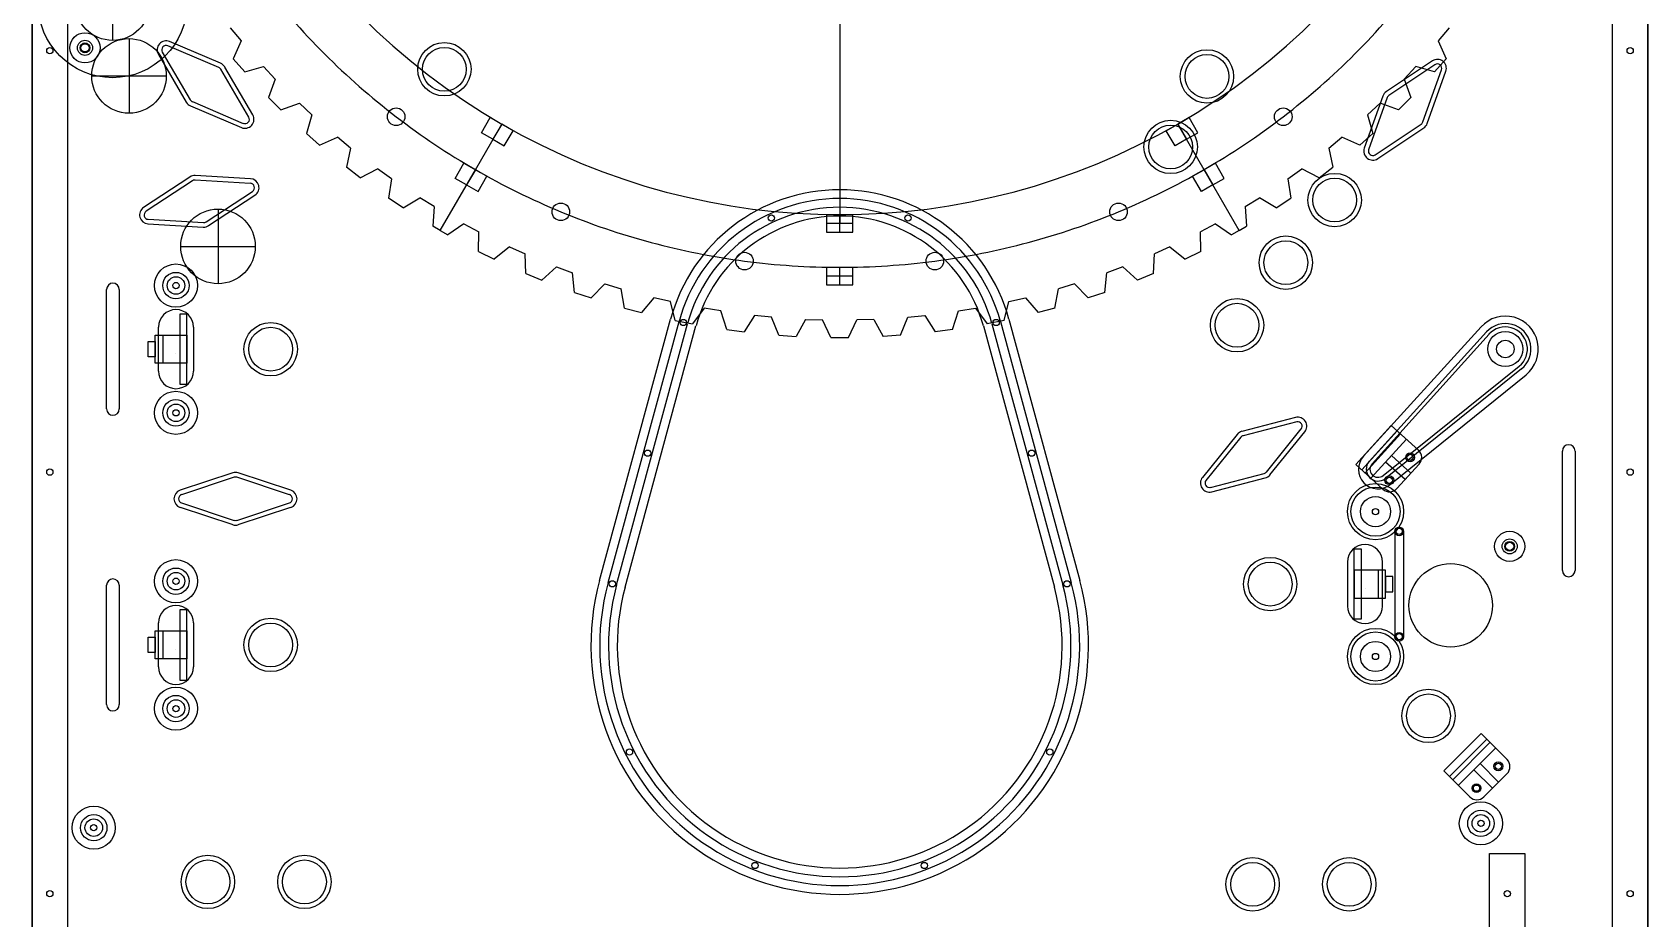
# Model space of a CAD drawing. Extents: x 0 to 23.2, y -2.3 to 46.
# Drawn here: x 0 to 23, y 14.39 to 27.01 of the extents above; entities that cross this region are included whole.
import ezdxf

# ---------------------------------------------------------------- set-up
doc = ezdxf.new("R2010")
doc.units = 0
doc.header["$LTSCALE"] = 5.77014
doc.header["$MEASUREMENT"] = 0
for name, color, linetype, true_color in [('1_250BIT_500DEP', 5, 'Continuous', 0x0000ff), ('2_250BIT_250DEP', 3, 'Continuous', 0x00ff00), ('3_250BIT_500TAB', 5, 'Continuous', 0x0000ff), ('5_250BIT_250SPEC', 5, 'Continuous', 0x0000ff), ('6_125BIT_500DEP', 5, 'Continuous', 0x0000ff), ('7_VCARVE_BIT', 5, 'Continuous', 0x0000ff), ('8_250BIT_500OUTLINE', 5, 'Continuous', 0x0000ff), ('DF_COMPONENT', 4, 'Continuous', 0x00ffff)]:
    doc.layers.add(name, color=color, linetype=linetype, true_color=true_color)

msp = doc.modelspace()

# ---------------------------------------------------------------- linework, layer by layer
at = {"linetype": 'Continuous'}
for p, q in [((18.954, 20.978), (20.627, 22.818)), ((19.036, 20.903), (20.706, 22.746)), ((20.742, 22.713), (19.075, 20.868)), ((19.232, 20.701), (21.171, 22.258)), ((21.202, 22.22), (19.265, 20.66)), ((19.335, 20.574), (21.269, 22.137))]:
    msp.add_line(p, q, dxfattribs=at)
msp.add_circle((20.974, 22.502), 0.125, dxfattribs=at)
for centre, radius, start, end in [((20.974, 22.502), 0.469, 308.9347, 137.7263), ((20.975, 22.502), 0.363, 308.8423, 137.8187), ((20.974, 22.502), 0.314, 308.9347, 138.0779), ((19.16, 20.79), 0.278, 137.7263, 308.9347), ((19.16, 20.791), 0.168, 137.8187, 308.8423), ((19.16, 20.791), 0.115, 137.9021, 308.7589)]:
    msp.add_arc(centre, radius, start, end, dxfattribs=at)
at = {"layer": '1_250BIT_500DEP', "linetype": 'Continuous'}
for p, q in [((1.851, 26.73), (2.249, 26.05)), ((2.655, 26.51), (1.929, 26.819)), ((3.082, 25.805), (2.684, 26.484)), ((19.971, 26.55), (19.316, 26.113)), ((19.8, 25.735), (20.065, 26.477)), ((2.279, 26.024), (3.004, 25.715)), ((19.292, 26.082), (19.027, 25.34)), ((19.12, 25.267), (19.775, 25.704)), ((2.279, 24.896), (1.62, 24.464)), ((3.103, 24.861), (2.317, 24.907)), ((2.476, 24.314), (3.134, 24.746)), ((1.651, 24.349), (2.438, 24.304)), ((1.795, 22.188), (1.795, 22.813)), ((2.295, 22.813), (2.295, 22.188)), ((18.003, 21.464), (17.24, 21.267)), ((17.207, 21.246), (16.711, 20.633)), ((17.572, 20.751), (18.067, 21.364)), ((16.775, 20.533), (17.538, 20.73)), ((2.873, 20.677), (2.125, 20.429)), ((3.661, 20.429), (2.912, 20.677)), ((2.125, 20.311), (2.873, 20.063)), ((2.912, 20.063), (3.661, 20.311)), ((18.725, 19.469), (18.725, 18.844)), ((19.225, 18.844), (19.225, 19.469)), ((1.795, 17.978), (1.795, 18.603)), ((2.295, 18.603), (2.295, 17.978))]:
    msp.add_line(p, q, dxfattribs=at)
for centre, radius in [((5.867, 26.485), 0.312), ((16.725, 26.383), 0.312), ((16.208, 25.379), 0.312), ((18.543, 24.623), 0.312), ((17.848, 23.732), 0.312), ((17.153, 22.841), 0.312), ((3.394, 22.5), 0.312), ((20.974, 22.502), 0.25), ((17.625, 19.156), 0.312), ((20.195, 18.853), 0.594), ((3.394, 18.29), 0.312), ((19.879, 17.28), 0.312), ((2.5, 14.917), 0.312), ((3.875, 14.917), 0.312), ((17.375, 14.882), 0.312), ((18.75, 14.882), 0.312)]:
    msp.add_circle(centre, radius, dxfattribs=at)
for centre, radius, start, end in [((1.905, 26.761), 0.0625, 66.971, 210.3556), ((2.63, 26.453), 0.0625, 30.3557, 66.9709), ((20.006, 26.498), 0.0625, 340.3493, 123.7338), ((2.303, 26.081), 0.0625, 210.3557, 246.9709), ((19.35, 26.061), 0.0625, 123.734, 160.3491), ((3.028, 25.773), 0.0625, 246.9711, 30.3555), ((19.741, 25.756), 0.0625, 303.734, 340.3491), ((19.086, 25.319), 0.0625, 160.3494, 303.7337), ((2.313, 24.844), 0.0625, 86.6924, 123.3076), ((3.1, 24.799), 0.0625, 303.3078, 86.6922), ((1.655, 24.411), 0.0625, 123.3077, 266.6923), ((2.441, 24.366), 0.0625, 266.6924, 303.3076), ((2.045, 22.813), 0.25, 0, 180), ((2.045, 22.188), 0.25, 180, 0), ((18.018, 21.403), 0.0625, 321.0569, 104.4412), ((17.255, 21.207), 0.0625, 104.4415, 141.0566), ((17.523, 20.791), 0.0625, 284.4415, 321.0566), ((2.893, 20.618), 0.0625, 71.6924, 108.3076), ((16.76, 20.594), 0.0625, 141.0568, 284.4413), ((2.145, 20.37), 0.0625, 108.3077, 251.6923), ((3.641, 20.37), 0.0625, 288.3078, 71.6922), ((2.893, 20.123), 0.0625, 251.6924, 288.3076), ((18.975, 19.469), 0.25, 0, 180), ((2.045, 18.603), 0.25, 0, 180), ((18.975, 18.844), 0.25, 180, 0), ((2.045, 17.978), 0.25, 180, 0)]:
    msp.add_arc(centre, radius, start, end, dxfattribs=at)
at = {"layer": '2_250BIT_250DEP', "linetype": 'Continuous'}
for p, q in [((1.795, 26.697), (2.193, 26.017)), ((2.68, 26.57), (1.955, 26.878)), ((3.138, 25.837), (2.74, 26.517)), ((19.935, 26.604), (19.28, 26.167)), ((19.861, 25.713), (20.126, 26.456)), ((19.23, 26.104), (18.965, 25.362)), ((2.253, 25.964), (2.978, 25.656)), ((19.156, 25.213), (19.812, 25.65)), ((2.243, 24.951), (1.585, 24.518)), ((3.107, 24.926), (2.321, 24.971)), ((2.511, 24.259), (3.17, 24.692)), ((1.647, 24.284), (2.434, 24.239)), ((17.986, 21.527), (17.223, 21.33)), ((17.156, 21.287), (16.661, 20.674)), ((17.622, 20.71), (18.117, 21.323)), ((2.853, 20.739), (2.105, 20.491)), ((3.681, 20.491), (2.933, 20.739)), ((16.792, 20.471), (17.555, 20.667)), ((2.105, 20.249), (2.853, 20.002)), ((2.933, 20.002), (3.681, 20.249))]:
    msp.add_line(p, q, dxfattribs=at)
for centre in [(5.867, 26.485), (16.725, 26.383), (16.208, 25.379), (18.543, 24.623), (17.848, 23.732), (17.153, 22.841), (3.394, 22.5), (17.625, 19.156), (3.394, 18.29), (19.879, 17.28), (2.5, 14.917), (3.875, 14.917), (17.375, 14.882), (18.75, 14.882)]:
    msp.add_circle(centre, 0.38, dxfattribs=at)
for centre, start, end in [((1.905, 26.761), 66.971, 210.3556), ((2.63, 26.453), 30.3557, 66.9709), ((20.006, 26.498), 340.3493, 123.7338), ((2.303, 26.081), 210.3557, 246.9709), ((19.35, 26.061), 123.734, 160.3491), ((3.028, 25.773), 246.9711, 30.3555), ((19.741, 25.756), 303.734, 340.3491), ((19.086, 25.319), 160.3494, 303.7337), ((2.313, 24.844), 86.6924, 123.3076), ((3.1, 24.799), 303.3078, 86.6922), ((1.655, 24.411), 123.3077, 266.6923), ((2.441, 24.366), 266.6924, 303.3076), ((18.018, 21.403), 321.0569, 104.4412), ((17.255, 21.207), 104.4415, 141.0566), ((2.893, 20.618), 71.6924, 108.3076), ((17.523, 20.791), 284.4415, 321.0566), ((2.145, 20.37), 108.3077, 251.6923), ((3.641, 20.37), 288.3078, 71.6922), ((16.76, 20.594), 141.0568, 284.4413), ((2.893, 20.123), 251.6924, 288.3076)]:
    msp.add_arc(centre, 0.128, start, end, dxfattribs=at)
at = {"layer": '3_250BIT_500TAB', "linetype": 'Continuous'}
for p, q in [((8.439, 19.111), (9.449, 22.831)), ((13.542, 22.831), (14.552, 19.111))]:
    msp.add_line(p, q, dxfattribs=at)
for centre, radius, start, end in [((11.496, 22.275), 2.12, 15.1959, 164.8041), ((11.496, 18.281), 3.167, 164.8041, 15.1959)]:
    msp.add_arc(centre, radius, start, end, dxfattribs=at)
at = {"layer": '5_250BIT_250SPEC', "linetype": 'Continuous'}
for p, q in [((8.077, 19.209), (9.088, 22.929)), ((8.198, 19.177), (9.208, 22.896)), ((8.318, 19.144), (9.329, 22.863)), ((13.662, 22.863), (14.673, 19.144)), ((13.783, 22.896), (14.793, 19.177)), ((13.904, 22.929), (14.914, 19.209))]:
    msp.add_line(p, q, dxfattribs=at)
for centre, radius, start, end in [((11.496, 22.275), 2.495, 15.1959, 164.8041), ((11.496, 22.275), 2.37, 15.1959, 164.8041), ((11.496, 22.275), 2.245, 15.1959, 164.8041), ((11.496, 18.281), 3.542, 164.8041, 15.1959), ((11.496, 18.281), 3.417, 164.8041, 15.1959), ((11.496, 18.281), 3.292, 164.8041, 15.1959)]:
    msp.add_arc(centre, radius, start, end, dxfattribs=at)
at = {"layer": '6_125BIT_500DEP', "linetype": 'Continuous'}
for p, q in [((1.851, 26.73), (2.249, 26.05)), ((2.655, 26.51), (1.929, 26.819)), ((3.082, 25.805), (2.684, 26.484)), ((19.971, 26.55), (19.316, 26.113)), ((19.8, 25.735), (20.065, 26.477)), ((2.279, 26.024), (3.004, 25.715)), ((19.292, 26.082), (19.027, 25.34)), ((19.12, 25.267), (19.775, 25.704)), ((2.279, 24.896), (1.62, 24.464)), ((3.103, 24.861), (2.317, 24.907)), ((2.476, 24.314), (3.134, 24.746)), ((1.651, 24.349), (2.438, 24.304)), ((1.057, 21.65), (1.057, 23.35)), ((1.237, 23.35), (1.237, 21.65)), ((18.003, 21.464), (17.24, 21.267)), ((17.207, 21.246), (16.711, 20.633)), ((17.572, 20.751), (18.067, 21.364)), ((21.785, 19.35), (21.785, 21.05)), ((21.965, 21.05), (21.965, 19.35)), ((16.775, 20.533), (17.538, 20.73)), ((2.873, 20.677), (2.125, 20.429)), ((3.661, 20.429), (2.912, 20.677)), ((2.125, 20.311), (2.873, 20.063)), ((2.912, 20.063), (3.661, 20.311)), ((1.057, 17.44), (1.057, 19.14)), ((1.237, 19.14), (1.237, 17.44))]:
    msp.add_line(p, q, dxfattribs=at)
for centre, radius, start, end in [((1.905, 26.761), 0.0625, 66.971, 210.3556), ((2.63, 26.453), 0.0625, 30.3557, 66.9709), ((20.006, 26.498), 0.0625, 340.3493, 123.7338), ((2.303, 26.081), 0.0625, 210.3557, 246.9709), ((19.35, 26.061), 0.0625, 123.734, 160.3491), ((3.028, 25.773), 0.0625, 246.9711, 30.3555), ((19.741, 25.756), 0.0625, 303.734, 340.3491), ((19.086, 25.319), 0.0625, 160.3494, 303.7337), ((2.313, 24.844), 0.0625, 86.6924, 123.3076), ((3.1, 24.799), 0.0625, 303.3078, 86.6922), ((1.655, 24.411), 0.0625, 123.3077, 266.6923), ((2.441, 24.366), 0.0625, 266.6924, 303.3076), ((1.147, 23.35), 0.09, 0, 180), ((1.147, 21.65), 0.09, 180, 0), ((18.018, 21.403), 0.0625, 321.0569, 104.4412), ((17.255, 21.207), 0.0625, 104.4415, 141.0566), ((21.875, 21.05), 0.09, 0, 180), ((17.523, 20.791), 0.0625, 284.4415, 321.0566), ((2.893, 20.618), 0.0625, 71.6924, 108.3076), ((16.76, 20.594), 0.0625, 141.0568, 284.4413), ((2.145, 20.37), 0.0625, 108.3077, 251.6923), ((3.641, 20.37), 0.0625, 288.3078, 71.6922), ((2.893, 20.123), 0.0625, 251.6924, 288.3076), ((21.875, 19.35), 0.09, 180, 0), ((1.147, 19.14), 0.09, 0, 180), ((1.147, 17.44), 0.09, 180, 0)]:
    msp.add_arc(centre, radius, start, end, dxfattribs=at)
at = {"layer": '7_VCARVE_BIT', "linetype": 'Continuous'}
for centre, radius in [((0.25, 26.75), 0.0445), ((0.75, 26.79), 0.0575), ((22.75, 26.75), 0.0445), ((2.045, 23.406), 0.0445), ((2.045, 21.594), 0.0445), ((19.617, 20.96), 0.0445), ((0.25, 20.75), 0.0445), ((22.75, 20.75), 0.0445), ((19.321, 20.634), 0.0445), ((19.125, 20.188), 0.0445), ((19.462, 19.906), 0.0445), ((21.035, 19.693), 0.0575), ((2.045, 19.197), 0.0445), ((19.462, 18.406), 0.0445), ((19.125, 18.125), 0.0445), ((2.045, 17.384), 0.0445), ((20.874, 16.562), 0.0445), ((20.563, 16.251), 0.0445), ((0.875, 15.688), 0.0445), ((20.625, 15.75), 0.0445), ((0.25, 14.75), 0.0445), ((21, 14.75), 0.0445), ((22.75, 14.75), 0.0445)]:
    msp.add_circle(centre, radius, dxfattribs=at)
at = {"layer": '8_250BIT_500OUTLINE', "linetype": 'Continuous'}
for p, q in [((0, 46), (0, 5)), ((23, 4.25), (23, 46))]:
    msp.add_line(p, q, dxfattribs=at)
at = {"layer": 'DF_COMPONENT', "linetype": 'Continuous'}
for p, q in [((0, 5), (0, 46)), ((0.5, 46), (0.5, 5)), ((22.5, 4.25), (22.5, 46)), ((23, 46), (23, 4.25)), ((11.496, 34.04), (11.496, 24.29)), ((1.143, 27.958), (1.143, 26.895)), ((1.377, 26.922), (1.377, 25.859)), ((2.819, 27.076), (2.973, 26.888)), ((20.172, 27.076), (20.018, 26.888)), ((2.973, 26.888), (2.862, 26.633)), ((20.018, 26.888), (20.129, 26.633)), ((3.026, 26.447), (2.862, 26.633)), ((3.026, 26.447), (3.293, 26.524)), ((3.293, 26.524), (3.459, 26.346)), ((19.698, 26.524), (19.532, 26.346)), ((19.965, 26.447), (19.698, 26.524)), ((19.965, 26.447), (20.129, 26.633)), ((0.846, 26.39), (1.909, 26.39)), ((3.459, 26.346), (3.365, 26.084)), ((19.532, 26.346), (19.626, 26.084)), ((3.54, 25.909), (3.365, 26.084)), ((3.54, 25.909), (3.802, 26.003)), ((3.98, 25.837), (3.802, 26.003)), ((19.011, 25.837), (19.189, 26.003)), ((19.451, 25.909), (19.189, 26.003)), ((19.451, 25.909), (19.626, 26.084)), ((3.98, 25.837), (3.903, 25.57)), ((6.396, 25.581), (6.521, 25.798)), ((6.521, 25.798), (6.683, 25.704)), ((16.47, 25.798), (16.308, 25.704)), ((16.595, 25.581), (16.47, 25.798)), ((19.011, 25.837), (19.088, 25.57)), ((4.089, 25.406), (3.903, 25.57)), ((6.308, 25.055), (6.683, 25.704)), ((6.308, 25.055), (6.683, 25.704)), ((6.558, 25.488), (6.396, 25.581)), ((6.683, 25.704), (6.558, 25.488)), ((6.683, 25.704), (6.558, 25.488)), ((6.845, 25.61), (6.683, 25.704)), ((6.72, 25.394), (6.845, 25.61)), ((16.146, 25.61), (16.308, 25.704)), ((16.271, 25.394), (16.146, 25.61)), ((16.308, 25.704), (16.433, 25.488)), ((16.683, 25.055), (16.308, 25.704)), ((16.308, 25.704), (16.433, 25.488)), ((16.683, 25.055), (16.308, 25.704)), ((16.433, 25.488), (16.595, 25.581)), ((18.902, 25.406), (19.088, 25.57)), ((4.089, 25.406), (4.345, 25.517)), ((4.532, 25.363), (4.345, 25.517)), ((4.532, 25.363), (4.473, 25.091)), ((6.558, 25.488), (6.72, 25.394)), ((16.433, 25.488), (16.271, 25.394)), ((18.459, 25.363), (18.647, 25.517)), ((18.459, 25.363), (18.518, 25.091)), ((18.902, 25.406), (18.647, 25.517)), ((4.67, 24.94), (4.473, 25.091)), ((6.021, 24.932), (6.146, 25.149)), ((6.146, 25.149), (6.308, 25.055)), ((16.845, 25.149), (16.683, 25.055)), ((16.97, 24.932), (16.845, 25.149)), ((18.321, 24.94), (18.518, 25.091)), ((4.67, 24.94), (4.917, 25.068)), ((5.115, 24.926), (4.917, 25.068)), ((5.115, 24.926), (5.073, 24.651)), ((5.808, 24.188), (6.308, 25.055)), ((5.808, 24.188), (6.308, 25.055)), ((6.183, 24.839), (6.021, 24.932)), ((6.308, 25.055), (6.183, 24.839)), ((6.308, 25.055), (6.183, 24.839)), ((6.471, 24.961), (6.308, 25.055)), ((6.346, 24.745), (6.471, 24.961)), ((16.52, 24.961), (16.683, 25.055)), ((16.645, 24.745), (16.52, 24.961)), ((16.683, 25.055), (16.808, 24.839)), ((17.183, 24.188), (16.683, 25.055)), ((16.683, 25.055), (16.808, 24.839)), ((17.183, 24.188), (16.683, 25.055)), ((16.808, 24.839), (16.97, 24.932)), ((17.877, 24.926), (18.074, 25.068)), ((17.877, 24.926), (17.918, 24.651)), ((18.321, 24.94), (18.074, 25.068)), ((5.279, 24.513), (5.073, 24.651)), ((5.279, 24.513), (5.518, 24.657)), ((5.724, 24.529), (5.518, 24.657)), ((6.183, 24.839), (6.346, 24.745)), ((16.808, 24.839), (16.645, 24.745)), ((17.267, 24.529), (17.473, 24.657)), ((17.712, 24.513), (17.473, 24.657)), ((17.712, 24.513), (17.918, 24.651)), ((2.644, 24.494), (2.644, 23.432)), ((5.724, 24.529), (5.701, 24.251)), ((11.308, 24.415), (11.308, 24.165)), ((11.683, 24.415), (11.308, 24.415)), ((11.496, 24.165), (11.496, 24.415)), ((11.683, 24.165), (11.683, 24.415)), ((17.267, 24.529), (17.29, 24.251)), ((5.808, 24.188), (5.701, 24.251)), ((5.808, 24.188), (5.916, 24.127)), ((6.145, 24.286), (5.916, 24.127)), ((6.145, 24.286), (6.359, 24.172)), ((6.354, 23.893), (6.359, 24.172)), ((11.683, 24.29), (11.308, 24.29)), ((11.308, 24.165), (11.683, 24.165)), ((16.847, 24.286), (16.633, 24.172)), ((16.638, 23.893), (16.633, 24.172)), ((16.847, 24.286), (17.075, 24.127)), ((17.183, 24.188), (17.075, 24.127)), ((17.183, 24.188), (17.29, 24.251)), ((2.113, 23.963), (3.175, 23.963)), ((6.794, 23.957), (6.576, 23.783)), ((6.794, 23.957), (7.015, 23.857)), ((16.197, 23.957), (15.976, 23.857)), ((16.197, 23.957), (16.415, 23.783)), ((6.354, 23.893), (6.576, 23.783)), ((7.028, 23.578), (7.015, 23.857)), ((15.963, 23.578), (15.976, 23.857)), ((16.638, 23.893), (16.415, 23.783)), ((7.028, 23.578), (7.257, 23.484)), ((7.463, 23.671), (7.257, 23.484)), ((7.463, 23.671), (7.691, 23.585)), ((7.722, 23.309), (7.691, 23.585)), ((11.308, 23.665), (11.308, 23.415)), ((11.683, 23.665), (11.308, 23.665)), ((11.683, 23.54), (11.308, 23.54)), ((11.496, 23.415), (11.496, 23.665)), ((11.683, 23.415), (11.683, 23.665)), ((15.269, 23.309), (15.301, 23.585)), ((15.528, 23.671), (15.301, 23.585)), ((15.528, 23.671), (15.734, 23.484)), ((15.963, 23.578), (15.734, 23.484)), ((7.722, 23.309), (7.957, 23.229)), ((8.15, 23.429), (7.957, 23.229)), ((8.15, 23.429), (8.382, 23.359)), ((8.432, 23.085), (8.382, 23.359)), ((8.851, 23.233), (8.672, 23.021)), ((9.088, 23.178), (8.851, 23.233)), ((11.308, 23.415), (11.683, 23.415)), ((13.903, 23.178), (14.14, 23.233)), ((14.14, 23.233), (14.32, 23.021)), ((14.559, 23.085), (14.609, 23.359)), ((14.841, 23.429), (14.609, 23.359)), ((14.841, 23.429), (15.034, 23.229)), ((15.269, 23.309), (15.034, 23.229)), ((2.045, 23.063), (2.045, 23.063)), ((2.045, 23.063), (2.045, 23.063)), ((2.101, 23), (2.101, 22)), ((2.201, 23), (2.101, 23)), ((2.201, 22), (2.201, 23)), ((8.432, 23.085), (8.672, 23.021)), ((9.155, 22.908), (9.088, 23.178)), ((9.564, 23.084), (9.398, 22.86)), ((9.803, 23.044), (9.564, 23.084)), ((9.888, 22.779), (9.803, 23.044)), ((13.103, 22.779), (13.188, 23.044)), ((13.188, 23.044), (13.427, 23.084)), ((13.427, 23.084), (13.593, 22.86)), ((13.836, 22.908), (13.903, 23.178)), ((14.559, 23.085), (14.32, 23.021)), ((9.155, 22.908), (9.398, 22.86)), ((9.888, 22.779), (10.134, 22.746)), ((10.284, 22.981), (10.134, 22.746)), ((10.526, 22.957), (10.284, 22.981)), ((10.628, 22.698), (10.526, 22.957)), ((11.01, 22.925), (10.875, 22.681)), ((11.01, 22.925), (11.253, 22.917)), ((11.371, 22.665), (11.253, 22.917)), ((11.62, 22.665), (11.738, 22.917)), ((11.981, 22.925), (11.738, 22.917)), ((11.981, 22.925), (12.116, 22.681)), ((12.363, 22.698), (12.465, 22.957)), ((12.465, 22.957), (12.707, 22.981)), ((12.707, 22.981), (12.857, 22.746)), ((13.103, 22.779), (12.857, 22.746)), ((13.836, 22.908), (13.593, 22.86)), ((1.651, 22.61), (1.751, 22.61)), ((1.651, 22.39), (1.651, 22.61)), ((1.751, 22.7), (2.201, 22.7)), ((1.751, 22.3), (1.751, 22.7)), ((1.751, 22.61), (1.751, 22.39)), ((1.795, 22.7), (1.857, 22.7)), ((1.795, 22.3), (1.795, 22.7)), ((1.857, 22.7), (1.857, 22.3)), ((2.201, 22.7), (2.201, 22.3)), ((10.628, 22.698), (10.875, 22.681)), ((11.371, 22.665), (11.62, 22.665)), ((12.363, 22.698), (12.116, 22.681)), ((1.751, 22.39), (1.651, 22.39)), ((2.045, 22.438), (2.045, 22.438)), ((2.201, 22.3), (1.751, 22.3)), ((1.857, 22.3), (1.795, 22.3)), ((2.045, 21.938), (2.045, 21.938)), ((2.101, 22), (2.201, 22)), ((18.845, 20.857), (19.349, 21.412)), ((19.349, 21.412), (19.736, 21.061)), ((18.928, 20.782), (19.432, 21.337)), ((18.976, 20.738), (19.481, 21.293)), ((19.059, 20.662), (19.564, 21.217)), ((19.269, 20.894), (19.354, 20.986)), ((19.312, 20.94), (19.312, 20.94)), ((19.354, 20.986), (19.629, 20.735)), ((19.231, 20.506), (18.845, 20.857)), ((19.545, 20.643), (19.269, 20.894)), ((19.745, 20.863), (19.429, 20.515)), ((19.629, 20.735), (19.545, 20.643)), ((19.4, 19.906), (19.4, 18.406)), ((19.525, 19.906), (19.525, 18.406)), ((18.819, 18.656), (18.819, 19.656)), ((18.819, 19.656), (18.919, 19.656)), ((18.919, 19.656), (18.919, 18.656)), ((18.975, 19.719), (18.975, 19.719)), ((18.975, 19.719), (18.975, 19.719)), ((19.269, 19.356), (18.819, 19.356)), ((18.819, 19.356), (18.819, 18.956)), ((19.163, 19.356), (19.163, 18.956)), ((19.225, 19.356), (19.163, 19.356)), ((19.225, 18.956), (19.225, 19.356)), ((19.269, 18.956), (19.269, 19.356)), ((18.975, 19.094), (18.975, 19.094)), ((19.369, 19.266), (19.269, 19.266)), ((19.269, 19.266), (19.269, 19.046)), ((19.369, 19.046), (19.369, 19.266)), ((18.819, 18.956), (19.269, 18.956)), ((19.163, 18.956), (19.225, 18.956)), ((19.269, 19.046), (19.369, 19.046)), ((2.045, 18.853), (2.045, 18.853)), ((2.045, 18.853), (2.045, 18.853)), ((2.101, 18.79), (2.101, 17.79)), ((2.201, 18.79), (2.101, 18.79)), ((2.201, 17.79), (2.201, 18.79)), ((18.919, 18.656), (18.819, 18.656)), ((1.651, 18.4), (1.751, 18.4)), ((1.651, 18.18), (1.651, 18.4)), ((1.751, 18.49), (2.201, 18.49)), ((1.751, 18.09), (1.751, 18.49)), ((1.751, 18.4), (1.751, 18.18)), ((1.795, 18.49), (1.857, 18.49)), ((1.795, 18.09), (1.795, 18.49)), ((1.857, 18.49), (1.857, 18.09)), ((2.201, 18.49), (2.201, 18.09)), ((18.975, 18.594), (18.975, 18.594)), ((1.751, 18.18), (1.651, 18.18)), ((2.045, 18.228), (2.045, 18.228)), ((2.201, 18.09), (1.751, 18.09)), ((1.857, 18.09), (1.795, 18.09)), ((2.045, 17.728), (2.045, 17.728)), ((2.101, 17.79), (2.201, 17.79)), ((20.098, 16.496), (20.629, 17.027)), ((20.629, 17.027), (20.998, 16.657)), ((20.178, 16.417), (20.708, 16.947)), ((20.224, 16.371), (20.754, 16.901)), ((20.303, 16.291), (20.834, 16.822)), ((20.524, 16.512), (20.613, 16.601)), ((20.613, 16.601), (20.876, 16.337)), ((20.468, 16.127), (20.098, 16.496)), ((20.788, 16.249), (20.524, 16.512)), ((20.568, 16.557), (20.568, 16.557)), ((20.998, 16.459), (20.666, 16.127)), ((20.876, 16.337), (20.788, 16.249)), ((20.75, 7.201), (20.75, 15.321)), ((20.75, 15.321), (21.25, 15.321)), ((21.25, 15.321), (21.25, 7.201))]:
    msp.add_line(p, q, dxfattribs=at)
for centre, radius in [((1.143, 27.427), 1.062), ((1.143, 27.427), 0.531), ((0.75, 26.79), 0.215), ((1.377, 26.39), 0.531), ((0.75, 26.79), 0.107), ((0.75, 26.79), 0.07), ((5.18, 25.809), 0.125), ((17.811, 25.809), 0.125), ((2.644, 23.963), 0.531), ((7.525, 24.455), 0.125), ((10.523, 24.368), 0.0445), ((12.468, 24.368), 0.0445), ((15.466, 24.455), 0.125), ((2.045, 23.406), 0.307), ((10.141, 23.754), 0.125), ((12.85, 23.754), 0.125), ((2.045, 23.406), 0.188), ((2.045, 23.406), 0.125), ((9.268, 22.88), 0.0445), ((13.723, 22.88), 0.0445), ((2.045, 21.594), 0.307), ((2.045, 21.594), 0.188), ((2.045, 21.594), 0.125), ((8.763, 21.02), 0.0445), ((14.228, 21.02), 0.0445), ((19.617, 20.96), 0.0625), ((19.125, 20.188), 0.4), ((19.125, 20.188), 0.35), ((19.321, 20.634), 0.0625), ((19.125, 20.188), 0.215), ((19.462, 19.906), 0.0625), ((21.035, 19.693), 0.215), ((21.035, 19.693), 0.107), ((21.035, 19.693), 0.07), ((2.045, 19.197), 0.307), ((2.045, 19.197), 0.188), ((2.045, 19.197), 0.125), ((8.258, 19.16), 0.0445), ((14.733, 19.16), 0.0445), ((19.125, 18.125), 0.4), ((19.125, 18.125), 0.35), ((19.462, 18.406), 0.0625), ((19.125, 18.125), 0.215), ((2.045, 17.384), 0.307), ((2.045, 17.384), 0.188), ((2.045, 17.384), 0.125), ((8.503, 16.764), 0.0445), ((14.488, 16.764), 0.0445), ((20.874, 16.562), 0.0625), ((20.563, 16.251), 0.0625), ((0.875, 15.688), 0.307), ((0.875, 15.688), 0.188), ((20.625, 15.75), 0.307), ((20.625, 15.75), 0.188), ((20.625, 15.75), 0.125), ((0.875, 15.688), 0.125), ((10.291, 15.15), 0.0445), ((12.7, 15.15), 0.0445)]:
    msp.add_circle(centre, radius, dxfattribs=at)
for centre, radius, start, end in [((11.496, 34.04), 9.625, 180, 240), ((11.496, 34.04), 9.625, 300, 0), ((11.496, 34.04), 10.374, 217.5, 225), ((11.496, 34.04), 10.374, 315, 322.5), ((11.496, 34.04), 10.374, 225, 232.5), ((11.496, 34.04), 10.374, 307.5, 315), ((11.496, 34.04), 10.374, 232.5, 240), ((11.496, 34.04), 10.374, 300, 307.5), ((11.496, 34.04), 9.625, 240, 300), ((11.496, 34.04), 10.374, 240, 247.5), ((11.496, 34.04), 10.374, 292.5, 300), ((11.496, 34.04), 10.374, 247.5, 255), ((11.496, 34.04), 10.374, 285, 292.5), ((11.496, 34.04), 10.374, 255, 262.5), ((11.496, 34.04), 10.374, 277.5, 285), ((11.496, 34.04), 10.374, 262.5, 270), ((11.496, 34.04), 10.374, 270, 277.5), ((19.642, 20.957), 0.14, 317.7263, 47.7263), ((19.325, 20.61), 0.14, 227.7263, 317.7263), ((20.899, 16.558), 0.14, 315, 45), ((20.567, 16.226), 0.14, 225, 315)]:
    msp.add_arc(centre, radius, start, end, dxfattribs=at)

doc.saveas('drawing.dxf')
